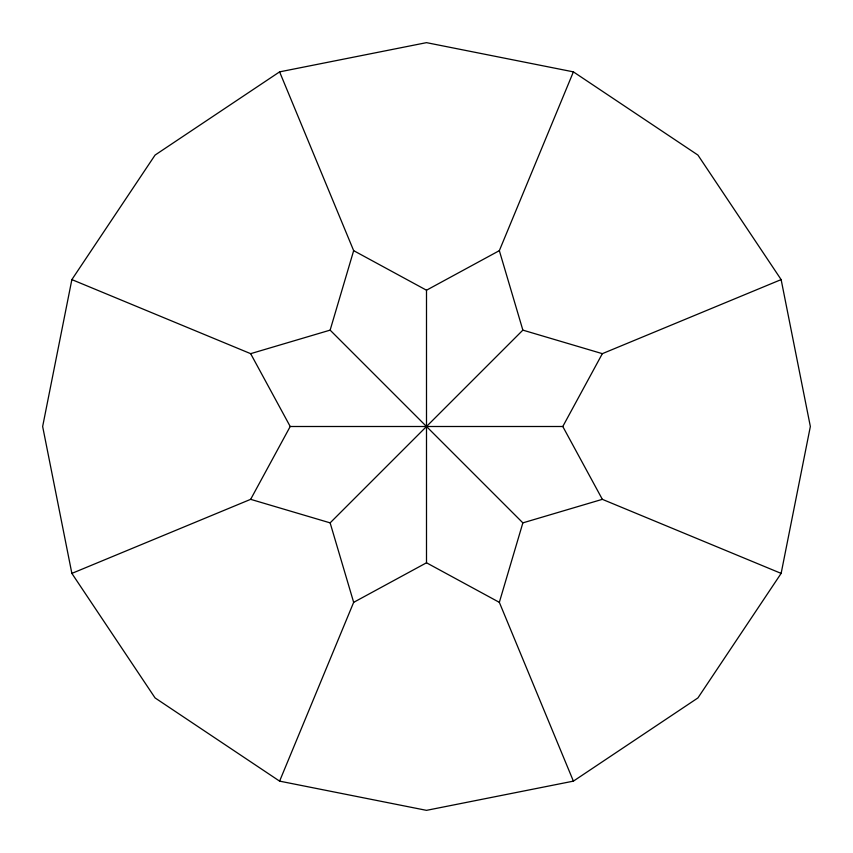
<?xml version="1.0" encoding="UTF-8"?>
<svg xmlns="http://www.w3.org/2000/svg" width="853" height="853" viewBox="0 0 853 853"><rect width="100%" height="100%" fill="white"/><g stroke="black" fill="none" stroke-linecap="round" stroke-linejoin="round"><path stroke-width="1.28" d="M71.865 279.603L42.65 426.5L71.865 573.397L155.075 697.925L279.603 781.135L426.5 810.35L573.397 781.135L697.925 697.925L781.135 573.397L810.35 426.5L781.135 279.603L697.925 155.075L573.397 71.865L426.5 42.65L279.603 71.865L155.075 155.075L71.865 279.603L250.654 353.664L330.132 330.132L353.664 250.654L279.603 71.865M573.397 781.135L499.336 602.346L522.868 522.868L602.346 499.336L781.135 573.397M279.603 781.135L353.664 602.346L330.132 522.868L250.654 499.336L71.865 573.397M781.135 279.603L602.346 353.664L522.868 330.132L499.336 250.654L573.397 71.865M250.654 499.336L290.212 426.5L250.654 353.664M602.346 499.336L562.788 426.5L602.346 353.664M330.132 522.868L522.868 330.132M353.664 250.654L426.5 290.212L499.336 250.654M353.664 602.346L426.5 562.788L499.336 602.346M290.212 426.5L562.788 426.5M330.132 330.132L522.868 522.868M426.5 290.212L426.5 562.788"/></g></svg>
